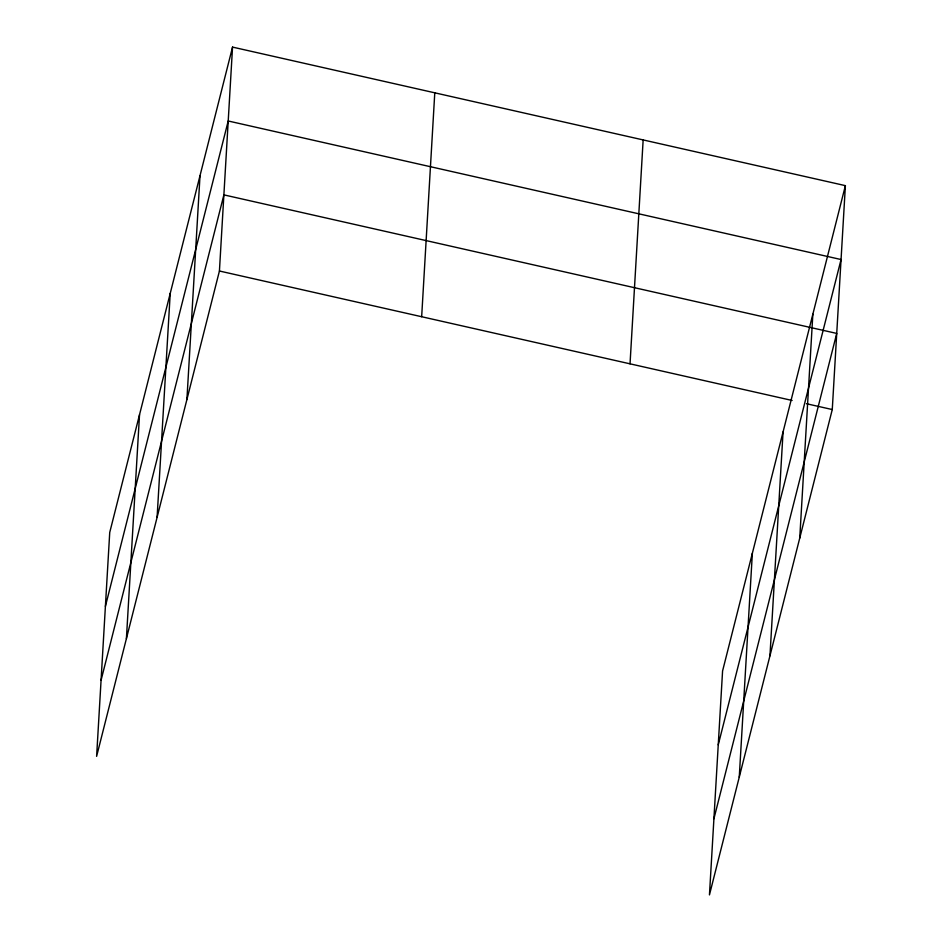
<?xml version="1.0" encoding="UTF-8"?>
<svg xmlns="http://www.w3.org/2000/svg" width="942" height="942" viewBox="0 0 942 942"><rect width="100%" height="100%" fill="white"/><g stroke="black" fill="none" stroke-linecap="round" stroke-linejoin="round"><path stroke-width="1.41" d="M126.405 638.617L139.522 414.704M157.102 517.299L170.219 293.398M186.905 399.561L200.01 175.648M232.544 47.1L109.731 532.454L96.614 756.355L219.427 271.013L232.544 47.1L845.386 185.645L832.269 409.546L709.456 894.9L722.573 670.987L845.386 185.645M421.663 316.724L434.78 92.822M630.033 363.836L643.151 139.922M739.258 777.162L752.364 553.248M769.955 655.844L783.061 431.942M799.746 538.106L812.852 314.192M105.398 606.342L228.211 120.988L841.053 259.533L718.24 744.887M101.077 680.23L223.89 194.876L836.731 333.421L713.918 818.775M219.427 271.013L792.116 400.468M806.458 403.718L832.269 409.546"/></g></svg>
